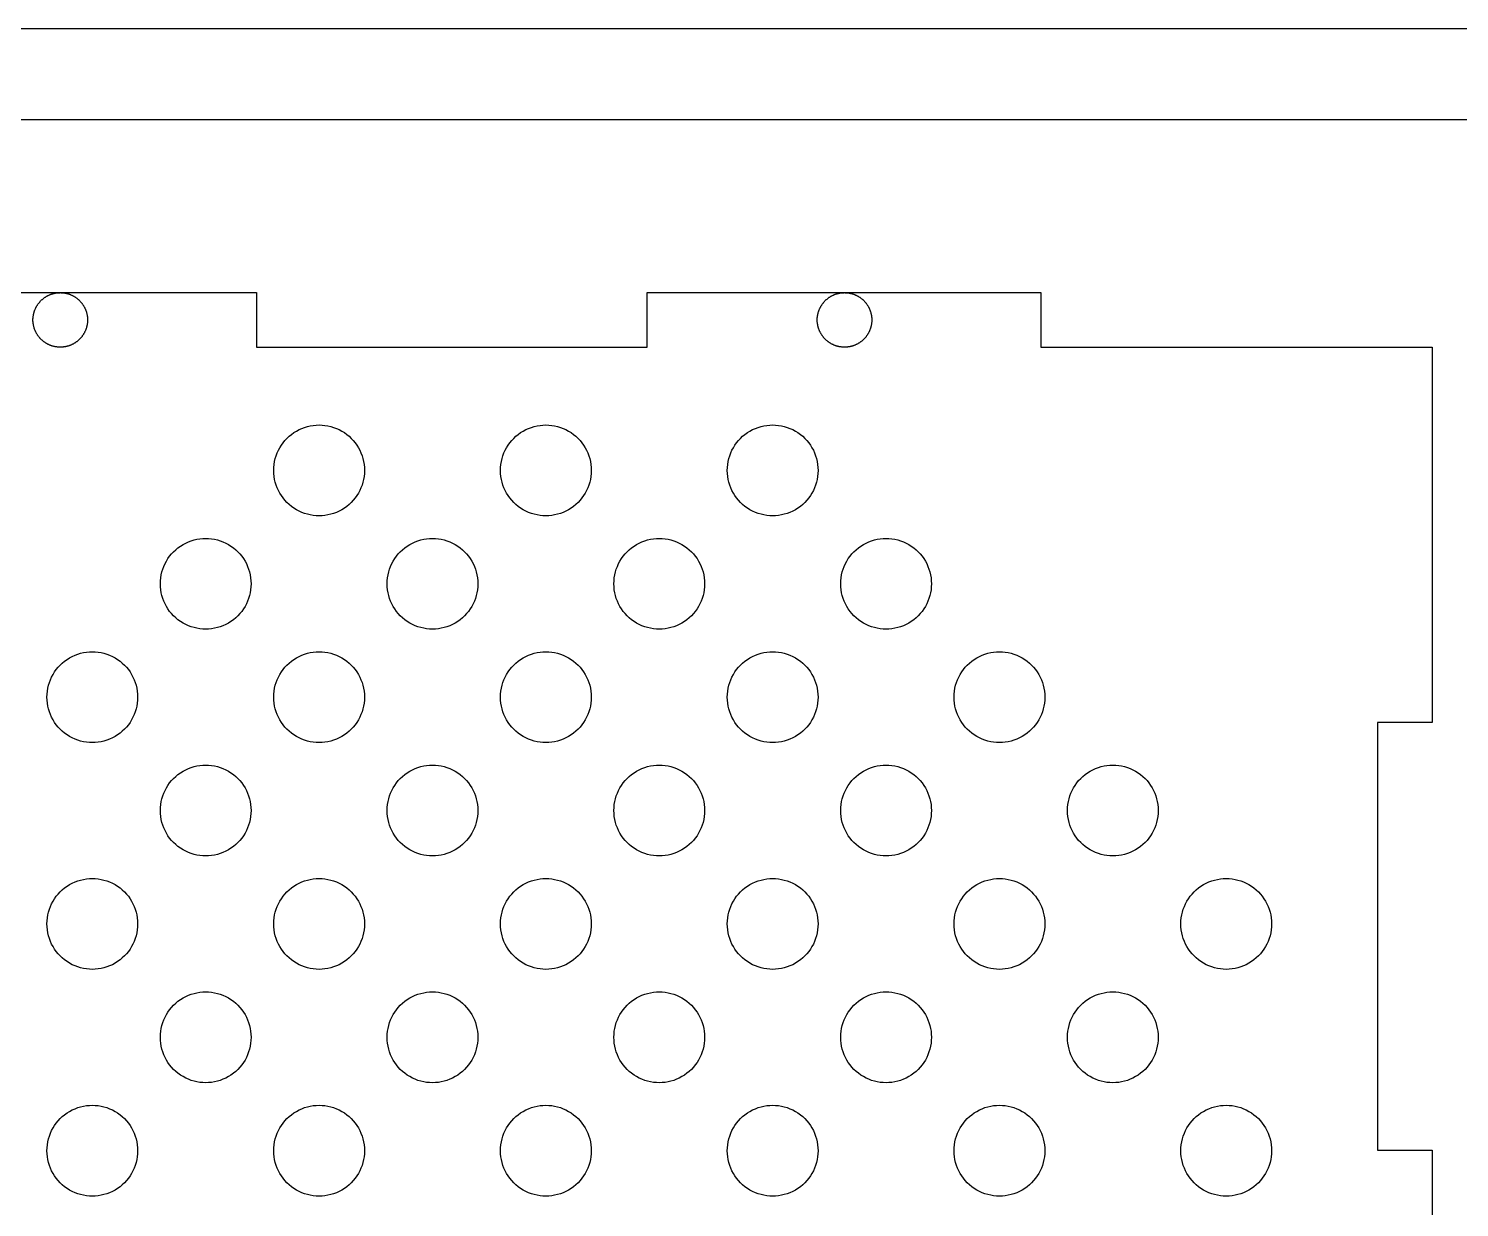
# Model space of a CAD drawing. Extents: x 0 to 808, y 79 to 394.
# Drawn here: x 329.2 to 392.2, y 342.1 to 394 of the extents above; entities that cross this region are included whole.
import ezdxf

# ---------------------------------------------------------------- set-up
doc = ezdxf.new("R2010")
doc.units = 0
doc.layers.add('Design_Template', color=7, linetype='CONTINUOUS')
doc.layers.add('Your_Design', color=7, linetype='CONTINUOUS')

msp = doc.modelspace()

# ---------------------------------------------------------------- linework, layer by layer
at = {"layer": 'Design_Template', "color": 7}
for points in [[(0, 393.999955), (640.000018, 393.999955), (640.000018, 78.799982), (0, 78.799982), (0, 393.999955)], [(4, 389.999967), (636.000006, 389.999967), (636.000006, 82.799977), (4, 82.799977), (4, 389.999967)]]:
    msp.add_lwpolyline(points, dxfattribs=at)
at = {"layer": 'Your_Design', "color": 5}
for points in [[(321.926458, 382.379681), (339.243585, 382.379681), (339.243585, 379.979681), (356.44074, 379.979681), (356.44074, 382.379681), (373.757867, 382.379681), (373.757867, 379.979681), (390.985022, 379.979681), (390.985022, 363.469682), (388.585033, 363.469682), (388.585033, 344.649682), (390.985022, 344.649682), (390.985022, 325.709681), (388.585033, 325.709681), (388.585033, 306.889681), (390.985022, 306.889681), (390.985022, 290.379681), (373.757867, 290.379681), (373.757867, 287.97968), (356.44074, 287.97968), (356.44074, 290.379681), (339.243585, 290.379681), (339.243585, 287.97968), (321.926458, 287.97968)], [(331.815017, 381.179681), (331.815017, 381.179681), (331.814847, 381.158738), (331.814847, 381.137802), (331.814847, 381.116878), (331.814847, 381.095974), (331.812025, 381.075095), (331.809203, 381.054248), (331.806381, 381.033437), (331.803558, 381.012671), (331.800454, 380.991958), (331.797067, 380.971303), (331.793116, 380.950709), (331.788883, 380.930186), (331.784367, 380.909739), (331.77957, 380.889373), (331.774207, 380.869096), (331.768563, 380.848914), (331.762636, 380.828834), (331.756427, 380.808858), (331.749654, 380.788995), (331.742598, 380.769254), (331.735261, 380.749637), (331.727641, 380.730149), (331.719738, 380.7108), (331.711272, 380.691592), (331.702523, 380.672534), (331.693492, 380.65363), (331.684178, 380.634885), (331.674583, 380.616309), (331.664705, 380.597903), (331.654263, 380.579674), (331.643538, 380.561629), (331.632532, 380.543773), (331.621243, 380.526111), (331.609672, 380.508647), (331.597818, 380.491386), (331.585683, 380.474335), (331.573265, 380.457497), (331.560565, 380.440883), (331.547583, 380.424491), (331.534318, 380.408331), (331.520772, 380.392405), (331.506943, 380.37672), (331.492832, 380.361279), (331.478438, 380.346087), (331.463763, 380.331149), (331.448805, 380.316468), (331.433565, 380.302052), (331.418043, 380.287901), (331.402238, 380.274022), (331.386434, 380.260421), (331.370347, 380.247101), (331.353978, 380.234062), (331.337327, 380.221311), (331.320394, 380.208854), (331.303461, 380.19669), (331.286245, 380.184828), (331.268747, 380.173268), (331.250967, 380.162016), (331.233187, 380.151072), (331.215125, 380.140443), (331.196781, 380.130131), (331.178436, 380.120137), (331.15981, 380.110468), (331.141183, 380.101124), (331.122274, 380.09211), (331.103083, 380.083423), (331.083892, 380.075072), (331.064418, 380.067057), (331.044945, 380.05938), (331.025472, 380.052045), (331.005716, 380.045055), (330.985961, 380.038411), (330.965923, 380.032115), (330.945885, 380.026166), (330.925565, 380.020569), (330.905245, 380.015326), (330.884925, 380.010437), (330.864605, 380.005905), (330.844003, 380.001731), (330.823401, 379.997915), (330.802798, 379.994458), (330.782196, 379.991362), (330.761312, 379.988624), (330.740427, 379.986254), (330.719543, 379.98425), (330.698658, 379.982613), (330.677774, 379.981315), (330.65689, 379.980412), (330.636005, 379.979876), (330.615121, 379.979693), (330.594236, 379.979876), (330.573352, 379.980412), (330.552467, 379.981315), (330.531583, 379.982613), (330.510698, 379.98425), (330.489814, 379.986254), (330.46893, 379.988624), (330.448045, 379.991362), (330.427443, 379.994458), (330.406841, 379.997915), (330.386238, 380.001731), (330.365636, 380.005905), (330.345316, 380.010437), (330.324996, 380.015326), (330.304676, 380.020569), (330.284356, 380.026166), (330.264318, 380.032115), (330.244281, 380.038411), (330.224525, 380.045055), (330.20477, 380.052045), (330.185014, 380.05938), (330.165541, 380.067057), (330.146067, 380.075072), (330.126876, 380.083423), (330.107967, 380.09211), (330.089058, 380.101124), (330.070432, 380.110468), (330.051805, 380.120137), (330.033461, 380.130131), (330.015116, 380.140443), (329.997054, 380.151072), (329.979274, 380.162016), (329.961494, 380.173268), (329.943996, 380.184828), (329.926781, 380.19669), (329.909847, 380.208854), (329.892914, 380.221311), (329.876263, 380.234062), (329.859894, 380.247101), (329.843807, 380.260421), (329.828003, 380.274022), (329.812198, 380.287901), (329.796676, 380.302052), (329.781436, 380.316468), (329.766478, 380.331149), (329.751803, 380.346087), (329.73741, 380.361279), (329.723298, 380.37672), (329.70947, 380.392405), (329.695923, 380.408331), (329.682658, 380.424491), (329.669676, 380.440883), (329.656976, 380.457497), (329.644558, 380.474335), (329.632423, 380.491386), (329.62057, 380.508647), (329.608998, 380.526111), (329.59771, 380.543773), (329.586703, 380.561629), (329.575978, 380.579674), (329.565536, 380.597903), (329.555658, 380.616309), (329.546063, 380.634885), (329.53675, 380.65363), (329.527718, 380.672534), (329.51897, 380.691592), (329.510503, 380.7108), (329.502601, 380.730149), (329.494981, 380.749637), (329.487643, 380.769254), (329.480587, 380.788995), (329.473814, 380.808858), (329.467605, 380.828834), (329.461678, 380.848914), (329.456034, 380.869096), (329.450672, 380.889373), (329.445874, 380.909739), (329.441358, 380.930186), (329.437125, 380.950709), (329.433456, 380.971303), (329.43007, 380.991958), (329.426965, 381.012671), (329.424143, 381.033437), (329.421321, 381.054248), (329.418498, 381.075095), (329.415676, 381.095974), (329.412854, 381.116878), (329.412854, 381.137802), (329.412854, 381.158738), (329.412656, 381.179681), (329.412854, 381.200625), (329.412854, 381.22156), (329.412854, 381.242484), (329.415676, 381.263388), (329.418498, 381.284267), (329.421321, 381.305115), (329.424143, 381.325926), (329.426965, 381.346692), (329.43007, 381.367404), (329.433456, 381.38806), (329.437125, 381.408654), (329.441358, 381.429177), (329.445874, 381.449624), (329.450672, 381.469989), (329.456034, 381.490267), (329.461678, 381.510449), (329.467605, 381.530529), (329.473814, 381.550504), (329.480587, 381.570367), (329.487643, 381.590109), (329.494981, 381.609726), (329.502601, 381.629213), (329.510503, 381.648562), (329.51897, 381.667771), (329.527718, 381.686829), (329.53675, 381.705732), (329.546063, 381.724477), (329.555658, 381.743053), (329.565536, 381.76146), (329.575978, 381.779689), (329.586703, 381.797734), (329.59771, 381.81559), (329.608998, 381.833252), (329.62057, 381.850715), (329.632423, 381.867976), (329.644558, 381.885028), (329.656976, 381.901865), (329.669676, 381.91848), (329.682658, 381.934871), (329.695923, 381.951031), (329.70947, 381.966957), (329.723298, 381.982643), (329.73741, 381.998083), (329.751803, 382.013275), (329.766478, 382.028213), (329.781436, 382.042895), (329.796676, 382.057311), (329.812198, 382.071461), (329.828003, 382.085341), (329.843807, 382.098941), (329.859894, 382.112262), (329.876263, 382.125301), (329.892914, 382.138052), (329.909847, 382.150509), (329.926781, 382.162673), (329.943996, 382.174534), (329.961494, 382.186094), (329.979274, 382.197346), (329.997054, 382.208291), (330.015116, 382.218919), (330.033461, 382.229232), (330.051805, 382.239225), (330.070432, 382.248894), (330.089058, 382.258239), (330.107967, 382.267256), (330.126876, 382.275942), (330.146067, 382.284293), (330.165541, 382.292309), (330.185014, 382.299985), (330.20477, 382.30732), (330.224525, 382.314313), (330.244281, 382.320957), (330.264318, 382.327253), (330.284356, 382.333203), (330.304676, 382.338799), (330.324996, 382.344043), (330.345316, 382.348934), (330.365636, 382.353466), (330.386238, 382.35764), (330.406841, 382.361456), (330.427443, 382.364913), (330.448045, 382.368009), (330.46893, 382.370747), (330.489814, 382.373117), (330.510698, 382.375121), (330.531583, 382.376758), (330.552467, 382.378056), (330.573352, 382.378959), (330.594236, 382.379495), (330.615121, 382.379678), (330.636005, 382.379495), (330.65689, 382.378959), (330.677774, 382.378056), (330.698658, 382.376758), (330.719543, 382.375121), (330.740427, 382.373117), (330.761312, 382.370747), (330.782196, 382.368009), (330.802798, 382.364913), (330.823401, 382.361456), (330.844003, 382.35764), (330.864605, 382.353466), (330.884925, 382.348934), (330.905245, 382.344043), (330.925565, 382.338799), (330.945885, 382.333203), (330.965923, 382.327253), (330.985961, 382.320957), (331.005716, 382.314313), (331.025472, 382.30732), (331.044945, 382.299985), (331.064418, 382.292309), (331.083892, 382.284293), (331.103083, 382.275942), (331.122274, 382.267256), (331.141183, 382.258239), (331.15981, 382.248894), (331.178436, 382.239225), (331.196781, 382.229232), (331.215125, 382.218919), (331.233187, 382.208291), (331.250967, 382.197346), (331.268747, 382.186094), (331.286245, 382.174534), (331.303461, 382.162673), (331.320394, 382.150509), (331.337327, 382.138052), (331.353978, 382.125301), (331.370347, 382.112262), (331.386434, 382.098941), (331.402238, 382.085341), (331.418043, 382.071461), (331.433565, 382.057311), (331.448805, 382.042895), (331.463763, 382.028213), (331.478438, 382.013275), (331.492832, 381.998083), (331.506943, 381.982643), (331.520772, 381.966957), (331.534318, 381.951031), (331.547583, 381.934871), (331.560565, 381.91848), (331.573265, 381.901865), (331.585683, 381.885028), (331.597818, 381.867976), (331.609672, 381.850715), (331.621243, 381.833252), (331.632532, 381.81559), (331.643538, 381.797734), (331.654263, 381.779689), (331.664705, 381.76146), (331.674583, 381.743053), (331.684178, 381.724477), (331.693492, 381.705732), (331.702523, 381.686829), (331.711272, 381.667771), (331.719738, 381.648562), (331.727641, 381.629213), (331.735261, 381.609726), (331.742598, 381.590109), (331.749654, 381.570367), (331.756427, 381.550504), (331.762636, 381.530529), (331.768563, 381.510449), (331.774207, 381.490267), (331.77957, 381.469989), (331.784367, 381.449624), (331.788883, 381.429177), (331.793116, 381.408654), (331.797067, 381.38806), (331.800454, 381.367404), (331.803558, 381.346692), (331.806381, 381.325926), (331.809203, 381.305115), (331.812025, 381.284267), (331.814847, 381.263388), (331.814847, 381.242484), (331.814847, 381.22156), (331.814847, 381.200625), (331.815017, 381.179681)], [(366.329299, 381.179681), (366.329299, 381.179681), (366.329129, 381.158738), (366.329129, 381.137802), (366.329129, 381.116878), (366.326307, 381.095974), (366.323485, 381.075095), (366.320663, 381.054248), (366.31784, 381.033437), (366.315018, 381.012671), (366.311914, 380.991958), (366.308527, 380.971303), (366.304858, 380.950709), (366.300625, 380.930186), (366.296109, 380.909739), (366.291312, 380.889373), (366.285949, 380.869096), (366.280305, 380.848914), (366.274378, 380.828834), (366.268169, 380.808858), (366.261396, 380.788995), (366.25434, 380.769254), (366.247003, 380.749637), (366.239383, 380.730149), (366.23148, 380.7108), (366.223014, 380.691592), (366.214265, 380.672534), (366.205234, 380.65363), (366.19592, 380.634885), (366.186325, 380.616309), (366.176447, 380.597903), (366.166005, 380.579674), (366.15528, 380.561629), (366.144274, 380.543773), (366.132985, 380.526111), (366.121414, 380.508647), (366.10956, 380.491386), (366.097425, 380.474335), (366.085007, 380.457497), (366.072307, 380.440883), (366.059325, 380.424491), (366.04606, 380.408331), (366.032514, 380.392405), (366.018685, 380.37672), (366.004574, 380.361279), (365.99018, 380.346087), (365.975505, 380.331149), (365.960547, 380.316468), (365.945307, 380.302052), (365.929785, 380.287901), (365.91398, 380.274022), (365.898176, 380.260421), (365.882089, 380.247101), (365.86572, 380.234062), (365.849069, 380.221311), (365.832136, 380.208854), (365.815203, 380.19669), (365.797987, 380.184828), (365.780489, 380.173268), (365.762709, 380.162016), (365.744929, 380.151072), (365.726867, 380.140443), (365.708523, 380.130131), (365.690178, 380.120137), (365.671552, 380.110468), (365.652925, 380.101124), (365.634016, 380.09211), (365.615107, 380.083423), (365.595916, 380.075072), (365.576443, 380.067057), (365.556969, 380.05938), (365.537214, 380.052045), (365.517458, 380.045055), (365.497703, 380.038411), (365.477665, 380.032115), (365.457627, 380.026166), (365.437307, 380.020569), (365.416987, 380.015326), (365.396667, 380.010437), (365.376347, 380.005905), (365.355745, 380.001731), (365.335143, 379.997915), (365.31454, 379.994458), (365.293938, 379.991362), (365.273054, 379.988624), (365.252169, 379.986254), (365.231285, 379.98425), (365.2104, 379.982613), (365.189516, 379.981315), (365.168632, 379.980412), (365.147747, 379.979876), (365.126863, 379.979693), (365.105978, 379.979876), (365.085094, 379.980412), (365.064209, 379.981315), (365.043325, 379.982613), (365.02244, 379.98425), (365.001556, 379.986254), (364.980672, 379.988624), (364.959787, 379.991362), (364.939185, 379.994458), (364.918583, 379.997915), (364.89798, 380.001731), (364.877378, 380.005905), (364.857058, 380.010437), (364.836738, 380.015326), (364.816418, 380.020569), (364.796098, 380.026166), (364.77606, 380.032115), (364.756023, 380.038411), (364.736267, 380.045055), (364.716512, 380.052045), (364.697038, 380.05938), (364.677565, 380.067057), (364.658092, 380.075072), (364.6389, 380.083423), (364.619709, 380.09211), (364.6008, 380.101124), (364.582174, 380.110468), (364.563547, 380.120137), (364.545203, 380.130131), (364.526858, 380.140443), (364.508796, 380.151072), (364.491016, 380.162016), (364.473236, 380.173268), (364.455738, 380.184828), (364.438523, 380.19669), (364.421589, 380.208854), (364.404656, 380.221311), (364.388005, 380.234062), (364.371636, 380.247101), (364.355549, 380.260421), (364.339745, 380.274022), (364.32394, 380.287901), (364.308418, 380.302052), (364.293178, 380.316468), (364.27822, 380.331149), (364.263545, 380.346087), (364.249152, 380.361279), (364.23504, 380.37672), (364.221212, 380.392405), (364.207665, 380.408331), (364.1944, 380.424491), (364.181418, 380.440883), (364.168718, 380.457497), (364.1563, 380.474335), (364.144165, 380.491386), (364.132312, 380.508647), (364.12074, 380.526111), (364.109452, 380.543773), (364.098445, 380.561629), (364.08772, 380.579674), (364.077278, 380.597903), (364.0674, 380.616309), (364.057805, 380.634885), (364.048492, 380.65363), (364.03946, 380.672534), (364.030712, 380.691592), (364.022245, 380.7108), (364.014343, 380.730149), (364.006723, 380.749637), (363.999385, 380.769254), (363.992329, 380.788995), (363.985556, 380.808858), (363.979347, 380.828834), (363.97342, 380.848914), (363.967776, 380.869096), (363.962414, 380.889373), (363.957616, 380.909739), (363.9531, 380.930186), (363.948867, 380.950709), (363.944916, 380.971303), (363.941529, 380.991958), (363.938425, 381.012671), (363.935603, 381.033437), (363.93278, 381.054248), (363.929958, 381.075095), (363.927136, 381.095974), (363.924314, 381.116878), (363.924314, 381.137802), (363.924314, 381.158738), (363.924116, 381.179681), (363.924314, 381.200625), (363.924314, 381.22156), (363.924314, 381.242484), (363.927136, 381.263388), (363.929958, 381.284267), (363.93278, 381.305115), (363.935603, 381.325926), (363.938425, 381.346692), (363.941529, 381.367404), (363.944916, 381.38806), (363.948867, 381.408654), (363.9531, 381.429177), (363.957616, 381.449624), (363.962414, 381.469989), (363.967776, 381.490267), (363.97342, 381.510449), (363.979347, 381.530529), (363.985556, 381.550504), (363.992329, 381.570367), (363.999385, 381.590109), (364.006723, 381.609726), (364.014343, 381.629213), (364.022245, 381.648562), (364.030712, 381.667771), (364.03946, 381.686829), (364.048492, 381.705732), (364.057805, 381.724477), (364.0674, 381.743053), (364.077278, 381.76146), (364.08772, 381.779689), (364.098445, 381.797734), (364.109452, 381.81559), (364.12074, 381.833252), (364.132312, 381.850715), (364.144165, 381.867976), (364.1563, 381.885028), (364.168718, 381.901865), (364.181418, 381.91848), (364.1944, 381.934871), (364.207665, 381.951031), (364.221212, 381.966957), (364.23504, 381.982643), (364.249152, 381.998083), (364.263545, 382.013275), (364.27822, 382.028213), (364.293178, 382.042895), (364.308418, 382.057311), (364.32394, 382.071461), (364.339745, 382.085341), (364.355549, 382.098941), (364.371636, 382.112262), (364.388005, 382.125301), (364.404656, 382.138052), (364.421589, 382.150509), (364.438523, 382.162673), (364.455738, 382.174534), (364.473236, 382.186094), (364.491016, 382.197346), (364.508796, 382.208291), (364.526858, 382.218919), (364.545203, 382.229232), (364.563547, 382.239225), (364.582174, 382.248894), (364.6008, 382.258239), (364.619709, 382.267256), (364.6389, 382.275942), (364.658092, 382.284293), (364.677565, 382.292309), (364.697038, 382.299985), (364.716512, 382.30732), (364.736267, 382.314313), (364.756023, 382.320957), (364.77606, 382.327253), (364.796098, 382.333203), (364.816418, 382.338799), (364.836738, 382.344043), (364.857058, 382.348934), (364.877378, 382.353466), (364.89798, 382.35764), (364.918583, 382.361456), (364.939185, 382.364913), (364.959787, 382.368009), (364.980672, 382.370747), (365.001556, 382.373117), (365.02244, 382.375121), (365.043325, 382.376758), (365.064209, 382.378056), (365.085094, 382.378959), (365.105978, 382.379495), (365.126863, 382.379678), (365.147747, 382.379495), (365.168632, 382.378959), (365.189516, 382.378056), (365.2104, 382.376758), (365.231285, 382.375121), (365.252169, 382.373117), (365.273054, 382.370747), (365.293938, 382.368009), (365.31454, 382.364913), (365.335143, 382.361456), (365.355745, 382.35764), (365.376347, 382.353466), (365.396667, 382.348934), (365.416987, 382.344043), (365.437307, 382.338799), (365.457627, 382.333203), (365.477665, 382.327253), (365.497703, 382.320957), (365.517458, 382.314313), (365.537214, 382.30732), (365.556969, 382.299985), (365.576443, 382.292309), (365.595916, 382.284293), (365.615107, 382.275942), (365.634016, 382.267256), (365.652925, 382.258239), (365.671552, 382.248894), (365.690178, 382.239225), (365.708523, 382.229232), (365.726867, 382.218919), (365.744929, 382.208291), (365.762709, 382.197346), (365.780489, 382.186094), (365.797987, 382.174534), (365.815203, 382.162673), (365.832136, 382.150509), (365.849069, 382.138052), (365.86572, 382.125301), (365.882089, 382.112262), (365.898176, 382.098941), (365.91398, 382.085341), (365.929785, 382.071461), (365.945307, 382.057311), (365.960547, 382.042895), (365.975505, 382.028213), (365.99018, 382.013275), (366.004574, 381.998083), (366.018685, 381.982643), (366.032514, 381.966957), (366.04606, 381.951031), (366.059325, 381.934871), (366.072307, 381.91848), (366.085007, 381.901865), (366.097425, 381.885028), (366.10956, 381.867976), (366.121414, 381.850715), (366.132985, 381.833252), (366.144274, 381.81559), (366.15528, 381.797734), (366.166005, 381.779689), (366.176447, 381.76146), (366.186325, 381.743053), (366.19592, 381.724477), (366.205234, 381.705732), (366.214265, 381.686829), (366.223014, 381.667771), (366.23148, 381.648562), (366.239383, 381.629213), (366.247003, 381.609726), (366.25434, 381.590109), (366.261396, 381.570367), (366.268169, 381.550504), (366.274378, 381.530529), (366.280305, 381.510449), (366.285949, 381.490267), (366.291312, 381.469989), (366.296109, 381.449624), (366.300625, 381.429177), (366.304858, 381.408654), (366.308527, 381.38806), (366.311914, 381.367404), (366.315018, 381.346692), (366.31784, 381.325926), (366.320663, 381.305115), (366.323485, 381.284267), (366.326307, 381.263388), (366.329129, 381.242484), (366.329129, 381.22156), (366.329129, 381.200625), (366.329299, 381.179681)], [(344.000841, 374.558679), (344.000841, 374.558679)], [(353.980571, 374.558679), (353.980571, 374.558679)], [(363.960302, 374.558679), (363.960302, 374.558679)], [(339.010977, 369.568815), (339.010977, 369.568815)], [(348.990705, 369.568815), (348.990705, 369.568815)], [(358.970444, 369.568815), (358.970444, 369.568815)], [(368.95016, 369.568815), (368.95016, 369.568815)], [(334.021113, 364.578951), (334.021113, 364.578951)], [(344.000841, 364.578951), (344.000841, 364.578951)], [(353.980571, 364.578951), (353.980571, 364.578951)], [(363.960302, 364.578951), (363.960302, 364.578951)], [(373.940018, 364.578951), (373.940018, 364.578951)], [(339.010977, 359.589085), (339.010977, 359.589085)], [(348.990705, 359.589085), (348.990705, 359.589085)], [(358.970444, 359.589085), (358.970444, 359.589085)], [(368.95016, 359.589085), (368.95016, 359.589085)], [(378.929905, 359.589085), (378.929905, 359.589085)], [(334.021113, 354.599221), (334.021113, 354.599221)], [(344.000841, 354.599221), (344.000841, 354.599221)], [(353.980571, 354.599221), (353.980571, 354.599221)], [(363.960302, 354.599221), (363.960302, 354.599221)], [(373.940018, 354.599221), (373.940018, 354.599221)], [(383.919763, 354.599221), (383.919763, 354.599221)], [(339.010977, 349.609357), (339.010977, 349.609357)], [(348.990705, 349.609357), (348.990705, 349.609357)], [(358.970444, 349.609357), (358.970444, 349.609357)], [(368.95016, 349.609357), (368.95016, 349.609357)], [(378.929905, 349.609357), (378.929905, 349.609357)], [(334.021113, 344.619493), (334.021113, 344.619493)], [(344.000841, 344.619493), (344.000841, 344.619493)], [(353.980571, 344.619493), (353.980571, 344.619493)], [(363.960302, 344.619493), (363.960302, 344.619493)], [(373.940018, 344.619493), (373.940018, 344.619493)], [(383.919763, 344.619493), (383.919763, 344.619493)]]:
    msp.add_lwpolyline(points, dxfattribs=at)
for points in [[(341.00612, 376.289541), (341.624076, 376.646702), (342.385718, 376.646702), (343.003674, 376.289541)], [(350.98585, 376.289541), (351.603807, 376.646702), (352.365449, 376.646702), (352.983405, 376.289541)], [(360.965581, 376.289541), (361.583537, 376.646702), (362.345179, 376.646702), (362.963136, 376.289541)], [(340.008953, 374.558679), (340.007957, 375.272425), (340.388163, 375.93238), (341.00612, 376.289541)], [(343.003674, 376.289541), (343.621631, 375.93238), (344.001838, 375.272425), (344.000841, 374.558679)], [(349.988684, 374.558679), (349.987687, 375.272425), (350.367894, 375.93238), (350.98585, 376.289541)], [(352.983405, 376.289541), (353.601362, 375.93238), (353.981568, 375.272425), (353.980571, 374.558679)], [(359.968414, 374.558679), (359.967418, 375.272425), (360.347624, 375.93238), (360.965581, 376.289541)], [(362.963136, 376.289541), (363.581092, 375.93238), (363.961299, 375.272425), (363.960302, 374.558679)], [(341.00612, 372.827817), (340.388163, 373.184978), (340.007957, 373.844933), (340.008953, 374.558679)], [(344.000841, 374.558679), (344.001838, 373.844933), (343.621631, 373.184978), (343.003674, 372.827817)], [(350.98585, 372.827817), (350.367894, 373.184978), (349.987687, 373.844933), (349.988684, 374.558679)], [(353.980571, 374.558679), (353.981568, 373.844933), (353.601362, 373.184978), (352.983405, 372.827817)], [(360.965581, 372.827817), (360.347624, 373.184978), (359.967418, 373.844933), (359.968414, 374.558679)], [(363.960302, 374.558679), (363.961299, 373.844933), (363.581092, 373.184978), (362.963136, 372.827817)], [(343.003674, 372.827817), (342.385718, 372.470656), (341.624076, 372.470656), (341.00612, 372.827817)], [(352.983405, 372.827817), (352.365449, 372.470656), (351.603807, 372.470656), (350.98585, 372.827817)], [(362.963136, 372.827817), (362.345179, 372.470656), (361.583537, 372.470656), (360.965581, 372.827817)], [(336.016256, 371.299677), (336.634212, 371.656838), (337.395854, 371.656838), (338.013811, 371.299677)], [(345.995984, 371.299677), (346.61394, 371.656838), (347.375582, 371.656838), (347.993538, 371.299677)], [(355.975723, 371.299677), (356.593679, 371.656838), (357.355321, 371.656838), (357.973277, 371.299677)], [(365.955439, 371.299677), (366.573396, 371.656838), (367.335037, 371.656838), (367.952994, 371.299677)], [(335.019089, 369.568815), (335.018093, 370.282561), (335.398299, 370.942516), (336.016256, 371.299677)], [(338.013811, 371.299677), (338.631767, 370.942516), (339.011974, 370.282561), (339.010977, 369.568815)], [(344.998817, 369.568815), (344.99782, 370.282561), (345.378027, 370.942516), (345.995984, 371.299677)], [(347.993538, 371.299677), (348.611495, 370.942516), (348.991701, 370.282561), (348.990705, 369.568815)], [(354.978556, 369.568815), (354.97756, 370.282561), (355.357766, 370.942516), (355.975723, 371.299677)], [(357.973277, 371.299677), (358.591234, 370.942516), (358.971441, 370.282561), (358.970444, 369.568815)], [(364.958273, 369.568815), (364.957276, 370.282561), (365.337483, 370.942516), (365.955439, 371.299677)], [(367.952994, 371.299677), (368.57095, 370.942516), (368.951157, 370.282561), (368.95016, 369.568815)], [(336.016256, 367.837953), (335.398299, 368.195114), (335.018093, 368.855069), (335.019089, 369.568815)], [(339.010977, 369.568815), (339.011974, 368.855069), (338.631767, 368.195114), (338.013811, 367.837953)], [(345.995984, 367.837953), (345.378027, 368.195114), (344.99782, 368.855069), (344.998817, 369.568815)], [(348.990705, 369.568815), (348.991701, 368.855069), (348.611495, 368.195114), (347.993538, 367.837953)], [(355.975723, 367.837953), (355.357766, 368.195114), (354.97756, 368.855069), (354.978556, 369.568815)], [(358.970444, 369.568815), (358.971441, 368.855069), (358.591234, 368.195114), (357.973277, 367.837953)], [(365.955439, 367.837953), (365.337483, 368.195114), (364.957276, 368.855069), (364.958273, 369.568815)], [(368.95016, 369.568815), (368.951157, 368.855069), (368.57095, 368.195114), (367.952994, 367.837953)], [(338.013811, 367.837953), (337.395854, 367.480792), (336.634212, 367.480792), (336.016256, 367.837953)], [(347.993538, 367.837953), (347.375582, 367.480792), (346.61394, 367.480792), (345.995984, 367.837953)], [(357.973277, 367.837953), (357.355321, 367.480792), (356.593679, 367.480792), (355.975723, 367.837953)], [(367.952994, 367.837953), (367.335037, 367.480792), (366.573396, 367.480792), (365.955439, 367.837953)], [(331.026392, 366.309814), (331.644349, 366.666975), (332.40599, 366.666975), (333.023947, 366.309814)], [(341.00612, 366.309814), (341.624076, 366.666975), (342.385718, 366.666975), (343.003674, 366.309814)], [(350.98585, 366.309814), (351.603807, 366.666975), (352.365449, 366.666975), (352.983405, 366.309814)], [(360.965581, 366.309814), (361.583537, 366.666975), (362.345179, 366.666975), (362.963136, 366.309814)], [(370.945297, 366.309814), (371.563254, 366.666975), (372.324896, 366.666975), (372.942852, 366.309814)], [(330.029226, 364.578951), (330.028229, 365.292697), (330.408435, 365.952653), (331.026392, 366.309814)], [(333.023947, 366.309814), (333.641903, 365.952653), (334.02211, 365.292697), (334.021113, 364.578951)], [(340.008953, 364.578951), (340.007957, 365.292697), (340.388163, 365.952653), (341.00612, 366.309814)], [(343.003674, 366.309814), (343.621631, 365.952653), (344.001838, 365.292697), (344.000841, 364.578951)], [(349.988684, 364.578951), (349.987687, 365.292697), (350.367894, 365.952653), (350.98585, 366.309814)], [(352.983405, 366.309814), (353.601362, 365.952653), (353.981568, 365.292697), (353.980571, 364.578951)], [(359.968414, 364.578951), (359.967418, 365.292697), (360.347624, 365.952653), (360.965581, 366.309814)], [(362.963136, 366.309814), (363.581092, 365.952653), (363.961299, 365.292697), (363.960302, 364.578951)], [(369.948131, 364.578951), (369.947134, 365.292697), (370.327341, 365.952653), (370.945297, 366.309814)], [(372.942852, 366.309814), (373.560809, 365.952653), (373.941015, 365.292697), (373.940018, 364.578951)], [(331.026392, 362.848089), (330.408435, 363.20525), (330.028229, 363.865205), (330.029226, 364.578951)], [(334.021113, 364.578951), (334.02211, 363.865205), (333.641903, 363.20525), (333.023947, 362.848089)], [(341.00612, 362.848089), (340.388163, 363.20525), (340.007957, 363.865205), (340.008953, 364.578951)], [(344.000841, 364.578951), (344.001838, 363.865205), (343.621631, 363.20525), (343.003674, 362.848089)], [(350.98585, 362.848089), (350.367894, 363.20525), (349.987687, 363.865205), (349.988684, 364.578951)], [(353.980571, 364.578951), (353.981568, 363.865205), (353.601362, 363.20525), (352.983405, 362.848089)], [(360.965581, 362.848089), (360.347624, 363.20525), (359.967418, 363.865205), (359.968414, 364.578951)], [(363.960302, 364.578951), (363.961299, 363.865205), (363.581092, 363.20525), (362.963136, 362.848089)], [(370.945297, 362.848089), (370.327341, 363.20525), (369.947134, 363.865205), (369.948131, 364.578951)], [(373.940018, 364.578951), (373.941015, 363.865205), (373.560809, 363.20525), (372.942852, 362.848089)], [(333.023947, 362.848089), (332.40599, 362.490928), (331.644349, 362.490928), (331.026392, 362.848089)], [(343.003674, 362.848089), (342.385718, 362.490928), (341.624076, 362.490928), (341.00612, 362.848089)], [(352.983405, 362.848089), (352.365449, 362.490928), (351.603807, 362.490928), (350.98585, 362.848089)], [(362.963136, 362.848089), (362.345179, 362.490928), (361.583537, 362.490928), (360.965581, 362.848089)], [(372.942852, 362.848089), (372.324896, 362.490928), (371.563254, 362.490928), (370.945297, 362.848089)], [(336.016256, 361.319947), (336.634212, 361.677108), (337.395854, 361.677108), (338.013811, 361.319947)], [(345.995984, 361.319947), (346.61394, 361.677108), (347.375582, 361.677108), (347.993538, 361.319947)], [(355.975723, 361.319947), (356.593679, 361.677108), (357.355321, 361.677108), (357.973277, 361.319947)], [(365.955439, 361.319947), (366.573396, 361.677108), (367.335037, 361.677108), (367.952994, 361.319947)], [(375.935184, 361.319947), (376.55314, 361.677108), (377.314782, 361.677108), (377.932738, 361.319947)], [(335.019089, 359.589085), (335.018093, 360.302831), (335.398299, 360.962786), (336.016256, 361.319947)], [(338.013811, 361.319947), (338.631767, 360.962786), (339.011974, 360.302831), (339.010977, 359.589085)], [(344.998817, 359.589085), (344.99782, 360.302831), (345.378027, 360.962786), (345.995984, 361.319947)], [(347.993538, 361.319947), (348.611495, 360.962786), (348.991701, 360.302831), (348.990705, 359.589085)], [(354.978556, 359.589085), (354.97756, 360.302831), (355.357766, 360.962786), (355.975723, 361.319947)], [(357.973277, 361.319947), (358.591234, 360.962786), (358.971441, 360.302831), (358.970444, 359.589085)], [(364.958273, 359.589085), (364.957276, 360.302831), (365.337483, 360.962786), (365.955439, 361.319947)], [(367.952994, 361.319947), (368.57095, 360.962786), (368.951157, 360.302831), (368.95016, 359.589085)], [(374.938017, 359.589085), (374.937021, 360.302831), (375.317227, 360.962786), (375.935184, 361.319947)], [(377.932738, 361.319947), (378.550695, 360.962786), (378.930902, 360.302831), (378.929905, 359.589085)], [(336.016256, 357.858222), (335.398299, 358.215383), (335.018093, 358.875339), (335.019089, 359.589085)], [(339.010977, 359.589085), (339.011974, 358.875339), (338.631767, 358.215383), (338.013811, 357.858222)], [(345.995984, 357.858222), (345.378027, 358.215383), (344.99782, 358.875339), (344.998817, 359.589085)], [(348.990705, 359.589085), (348.991701, 358.875339), (348.611495, 358.215383), (347.993538, 357.858222)], [(355.975723, 357.858222), (355.357766, 358.215383), (354.97756, 358.875339), (354.978556, 359.589085)], [(358.970444, 359.589085), (358.971441, 358.875339), (358.591234, 358.215383), (357.973277, 357.858222)], [(365.955439, 357.858222), (365.337483, 358.215383), (364.957276, 358.875339), (364.958273, 359.589085)], [(368.95016, 359.589085), (368.951157, 358.875339), (368.57095, 358.215383), (367.952994, 357.858222)], [(375.935184, 357.858222), (375.317227, 358.215383), (374.937021, 358.875339), (374.938017, 359.589085)], [(378.929905, 359.589085), (378.930902, 358.875339), (378.550695, 358.215383), (377.932738, 357.858222)], [(338.013811, 357.858222), (337.395854, 357.501061), (336.634212, 357.501061), (336.016256, 357.858222)], [(347.993538, 357.858222), (347.375582, 357.501061), (346.61394, 357.501061), (345.995984, 357.858222)], [(357.973277, 357.858222), (357.355321, 357.501061), (356.593679, 357.501061), (355.975723, 357.858222)], [(367.952994, 357.858222), (367.335037, 357.501061), (366.573396, 357.501061), (365.955439, 357.858222)], [(377.932738, 357.858222), (377.314782, 357.501061), (376.55314, 357.501061), (375.935184, 357.858222)], [(331.026392, 356.330083), (331.644349, 356.687244), (332.40599, 356.687244), (333.023947, 356.330083)], [(341.00612, 356.330083), (341.624076, 356.687244), (342.385718, 356.687244), (343.003674, 356.330083)], [(350.98585, 356.330083), (351.603807, 356.687244), (352.365449, 356.687244), (352.983405, 356.330083)], [(360.965581, 356.330083), (361.583537, 356.687244), (362.345179, 356.687244), (362.963136, 356.330083)], [(370.945297, 356.330083), (371.563254, 356.687244), (372.324896, 356.687244), (372.942852, 356.330083)], [(380.925042, 356.330083), (381.542999, 356.687244), (382.30464, 356.687244), (382.922597, 356.330083)], [(330.029226, 354.599221), (330.028229, 355.312967), (330.408435, 355.972922), (331.026392, 356.330083)], [(333.023947, 356.330083), (333.641903, 355.972922), (334.02211, 355.312967), (334.021113, 354.599221)], [(340.008953, 354.599221), (340.007957, 355.312967), (340.388163, 355.972922), (341.00612, 356.330083)], [(343.003674, 356.330083), (343.621631, 355.972922), (344.001838, 355.312967), (344.000841, 354.599221)], [(349.988684, 354.599221), (349.987687, 355.312967), (350.367894, 355.972922), (350.98585, 356.330083)], [(352.983405, 356.330083), (353.601362, 355.972922), (353.981568, 355.312967), (353.980571, 354.599221)], [(359.968414, 354.599221), (359.967418, 355.312967), (360.347624, 355.972922), (360.965581, 356.330083)], [(362.963136, 356.330083), (363.581092, 355.972922), (363.961299, 355.312967), (363.960302, 354.599221)], [(369.948131, 354.599221), (369.947134, 355.312967), (370.327341, 355.972922), (370.945297, 356.330083)], [(372.942852, 356.330083), (373.560809, 355.972922), (373.941015, 355.312967), (373.940018, 354.599221)], [(379.927876, 354.599221), (379.926879, 355.312967), (380.307085, 355.972922), (380.925042, 356.330083)], [(382.922597, 356.330083), (383.540553, 355.972922), (383.92076, 355.312967), (383.919763, 354.599221)], [(331.026392, 352.868359), (330.408435, 353.22552), (330.028229, 353.885475), (330.029226, 354.599221)], [(334.021113, 354.599221), (334.02211, 353.885475), (333.641903, 353.22552), (333.023947, 352.868359)], [(341.00612, 352.868359), (340.388163, 353.22552), (340.007957, 353.885475), (340.008953, 354.599221)], [(344.000841, 354.599221), (344.001838, 353.885475), (343.621631, 353.22552), (343.003674, 352.868359)], [(350.98585, 352.868359), (350.367894, 353.22552), (349.987687, 353.885475), (349.988684, 354.599221)], [(353.980571, 354.599221), (353.981568, 353.885475), (353.601362, 353.22552), (352.983405, 352.868359)], [(360.965581, 352.868359), (360.347624, 353.22552), (359.967418, 353.885475), (359.968414, 354.599221)], [(363.960302, 354.599221), (363.961299, 353.885475), (363.581092, 353.22552), (362.963136, 352.868359)], [(370.945297, 352.868359), (370.327341, 353.22552), (369.947134, 353.885475), (369.948131, 354.599221)], [(373.940018, 354.599221), (373.941015, 353.885475), (373.560809, 353.22552), (372.942852, 352.868359)], [(380.925042, 352.868359), (380.307085, 353.22552), (379.926879, 353.885475), (379.927876, 354.599221)], [(383.919763, 354.599221), (383.92076, 353.885475), (383.540553, 353.22552), (382.922597, 352.868359)], [(333.023947, 352.868359), (332.40599, 352.511198), (331.644349, 352.511198), (331.026392, 352.868359)], [(343.003674, 352.868359), (342.385718, 352.511198), (341.624076, 352.511198), (341.00612, 352.868359)], [(352.983405, 352.868359), (352.365449, 352.511198), (351.603807, 352.511198), (350.98585, 352.868359)], [(362.963136, 352.868359), (362.345179, 352.511198), (361.583537, 352.511198), (360.965581, 352.868359)], [(372.942852, 352.868359), (372.324896, 352.511198), (371.563254, 352.511198), (370.945297, 352.868359)], [(382.922597, 352.868359), (382.30464, 352.511198), (381.542999, 352.511198), (380.925042, 352.868359)], [(335.019089, 349.609357), (335.018093, 350.323103), (335.398299, 350.983058), (336.016256, 351.340219)], [(336.016256, 351.340219), (336.634212, 351.69738), (337.395854, 351.69738), (338.013811, 351.340219)], [(338.013811, 351.340219), (338.631767, 350.983058), (339.011974, 350.323103), (339.010977, 349.609357)], [(344.998817, 349.609357), (344.99782, 350.323103), (345.378027, 350.983058), (345.995984, 351.340219)], [(345.995984, 351.340219), (346.61394, 351.69738), (347.375582, 351.69738), (347.993538, 351.340219)], [(347.993538, 351.340219), (348.611495, 350.983058), (348.991701, 350.323103), (348.990705, 349.609357)], [(354.978556, 349.609357), (354.97756, 350.323103), (355.357766, 350.983058), (355.975723, 351.340219)], [(355.975723, 351.340219), (356.593679, 351.69738), (357.355321, 351.69738), (357.973277, 351.340219)], [(357.973277, 351.340219), (358.591234, 350.983058), (358.971441, 350.323103), (358.970444, 349.609357)], [(364.958273, 349.609357), (364.957276, 350.323103), (365.337483, 350.983058), (365.955439, 351.340219)], [(365.955439, 351.340219), (366.573396, 351.69738), (367.335037, 351.69738), (367.952994, 351.340219)], [(367.952994, 351.340219), (368.57095, 350.983058), (368.951157, 350.323103), (368.95016, 349.609357)], [(374.938017, 349.609357), (374.937021, 350.323103), (375.317227, 350.983058), (375.935184, 351.340219)], [(375.935184, 351.340219), (376.55314, 351.69738), (377.314782, 351.69738), (377.932738, 351.340219)], [(377.932738, 351.340219), (378.550695, 350.983058), (378.930902, 350.323103), (378.929905, 349.609357)], [(336.016256, 347.878495), (335.398299, 348.235656), (335.018093, 348.895611), (335.019089, 349.609357)], [(339.010977, 349.609357), (339.011974, 348.895611), (338.631767, 348.235656), (338.013811, 347.878495)], [(345.995984, 347.878495), (345.378027, 348.235656), (344.99782, 348.895611), (344.998817, 349.609357)], [(348.990705, 349.609357), (348.991701, 348.895611), (348.611495, 348.235656), (347.993538, 347.878495)], [(355.975723, 347.878495), (355.357766, 348.235656), (354.97756, 348.895611), (354.978556, 349.609357)], [(358.970444, 349.609357), (358.971441, 348.895611), (358.591234, 348.235656), (357.973277, 347.878495)], [(365.955439, 347.878495), (365.337483, 348.235656), (364.957276, 348.895611), (364.958273, 349.609357)], [(368.95016, 349.609357), (368.951157, 348.895611), (368.57095, 348.235656), (367.952994, 347.878495)], [(375.935184, 347.878495), (375.317227, 348.235656), (374.937021, 348.895611), (374.938017, 349.609357)], [(378.929905, 349.609357), (378.930902, 348.895611), (378.550695, 348.235656), (377.932738, 347.878495)], [(338.013811, 347.878495), (337.395854, 347.521334), (336.634212, 347.521334), (336.016256, 347.878495)], [(347.993538, 347.878495), (347.375582, 347.521334), (346.61394, 347.521334), (345.995984, 347.878495)], [(357.973277, 347.878495), (357.355321, 347.521334), (356.593679, 347.521334), (355.975723, 347.878495)], [(367.952994, 347.878495), (367.335037, 347.521334), (366.573396, 347.521334), (365.955439, 347.878495)], [(377.932738, 347.878495), (377.314782, 347.521334), (376.55314, 347.521334), (375.935184, 347.878495)], [(330.029226, 344.619493), (330.028229, 345.333239), (330.408435, 345.993194), (331.026392, 346.350355)], [(331.026392, 346.350355), (331.644349, 346.707516), (332.40599, 346.707516), (333.023947, 346.350355)], [(333.023947, 346.350355), (333.641903, 345.993194), (334.02211, 345.333239), (334.021113, 344.619493)], [(340.008953, 344.619493), (340.007957, 345.333239), (340.388163, 345.993194), (341.00612, 346.350355)], [(341.00612, 346.350355), (341.624076, 346.707516), (342.385718, 346.707516), (343.003674, 346.350355)], [(343.003674, 346.350355), (343.621631, 345.993194), (344.001838, 345.333239), (344.000841, 344.619493)], [(349.988684, 344.619493), (349.987687, 345.333239), (350.367894, 345.993194), (350.98585, 346.350355)], [(350.98585, 346.350355), (351.603807, 346.707516), (352.365449, 346.707516), (352.983405, 346.350355)], [(352.983405, 346.350355), (353.601362, 345.993194), (353.981568, 345.333239), (353.980571, 344.619493)], [(359.968414, 344.619493), (359.967418, 345.333239), (360.347624, 345.993194), (360.965581, 346.350355)], [(360.965581, 346.350355), (361.583537, 346.707516), (362.345179, 346.707516), (362.963136, 346.350355)], [(362.963136, 346.350355), (363.581092, 345.993194), (363.961299, 345.333239), (363.960302, 344.619493)], [(369.948131, 344.619493), (369.947134, 345.333239), (370.327341, 345.993194), (370.945297, 346.350355)], [(370.945297, 346.350355), (371.563254, 346.707516), (372.324896, 346.707516), (372.942852, 346.350355)], [(372.942852, 346.350355), (373.560809, 345.993194), (373.941015, 345.333239), (373.940018, 344.619493)], [(379.927876, 344.619493), (379.926879, 345.333239), (380.307085, 345.993194), (380.925042, 346.350355)], [(380.925042, 346.350355), (381.542999, 346.707516), (382.30464, 346.707516), (382.922597, 346.350355)], [(382.922597, 346.350355), (383.540553, 345.993194), (383.92076, 345.333239), (383.919763, 344.619493)], [(331.026392, 342.888631), (330.408435, 343.245792), (330.028229, 343.905747), (330.029226, 344.619493)], [(334.021113, 344.619493), (334.02211, 343.905747), (333.641903, 343.245792), (333.023947, 342.888631)], [(341.00612, 342.888631), (340.388163, 343.245792), (340.007957, 343.905747), (340.008953, 344.619493)], [(344.000841, 344.619493), (344.001838, 343.905747), (343.621631, 343.245792), (343.003674, 342.888631)], [(350.98585, 342.888631), (350.367894, 343.245792), (349.987687, 343.905747), (349.988684, 344.619493)], [(353.980571, 344.619493), (353.981568, 343.905747), (353.601362, 343.245792), (352.983405, 342.888631)], [(360.965581, 342.888631), (360.347624, 343.245792), (359.967418, 343.905747), (359.968414, 344.619493)], [(363.960302, 344.619493), (363.961299, 343.905747), (363.581092, 343.245792), (362.963136, 342.888631)], [(370.945297, 342.888631), (370.327341, 343.245792), (369.947134, 343.905747), (369.948131, 344.619493)], [(373.940018, 344.619493), (373.941015, 343.905747), (373.560809, 343.245792), (372.942852, 342.888631)], [(380.925042, 342.888631), (380.307085, 343.245792), (379.926879, 343.905747), (379.927876, 344.619493)], [(383.919763, 344.619493), (383.92076, 343.905747), (383.540553, 343.245792), (382.922597, 342.888631)], [(333.023947, 342.888631), (332.40599, 342.53147), (331.644349, 342.53147), (331.026392, 342.888631)], [(343.003674, 342.888631), (342.385718, 342.53147), (341.624076, 342.53147), (341.00612, 342.888631)], [(352.983405, 342.888631), (352.365449, 342.53147), (351.603807, 342.53147), (350.98585, 342.888631)], [(362.963136, 342.888631), (362.345179, 342.53147), (361.583537, 342.53147), (360.965581, 342.888631)], [(372.942852, 342.888631), (372.324896, 342.53147), (371.563254, 342.53147), (370.945297, 342.888631)], [(382.922597, 342.888631), (382.30464, 342.53147), (381.542999, 342.53147), (380.925042, 342.888631)]]:
    msp.add_open_spline(points, degree=3, dxfattribs=at)

doc.saveas('drawing.dxf')
